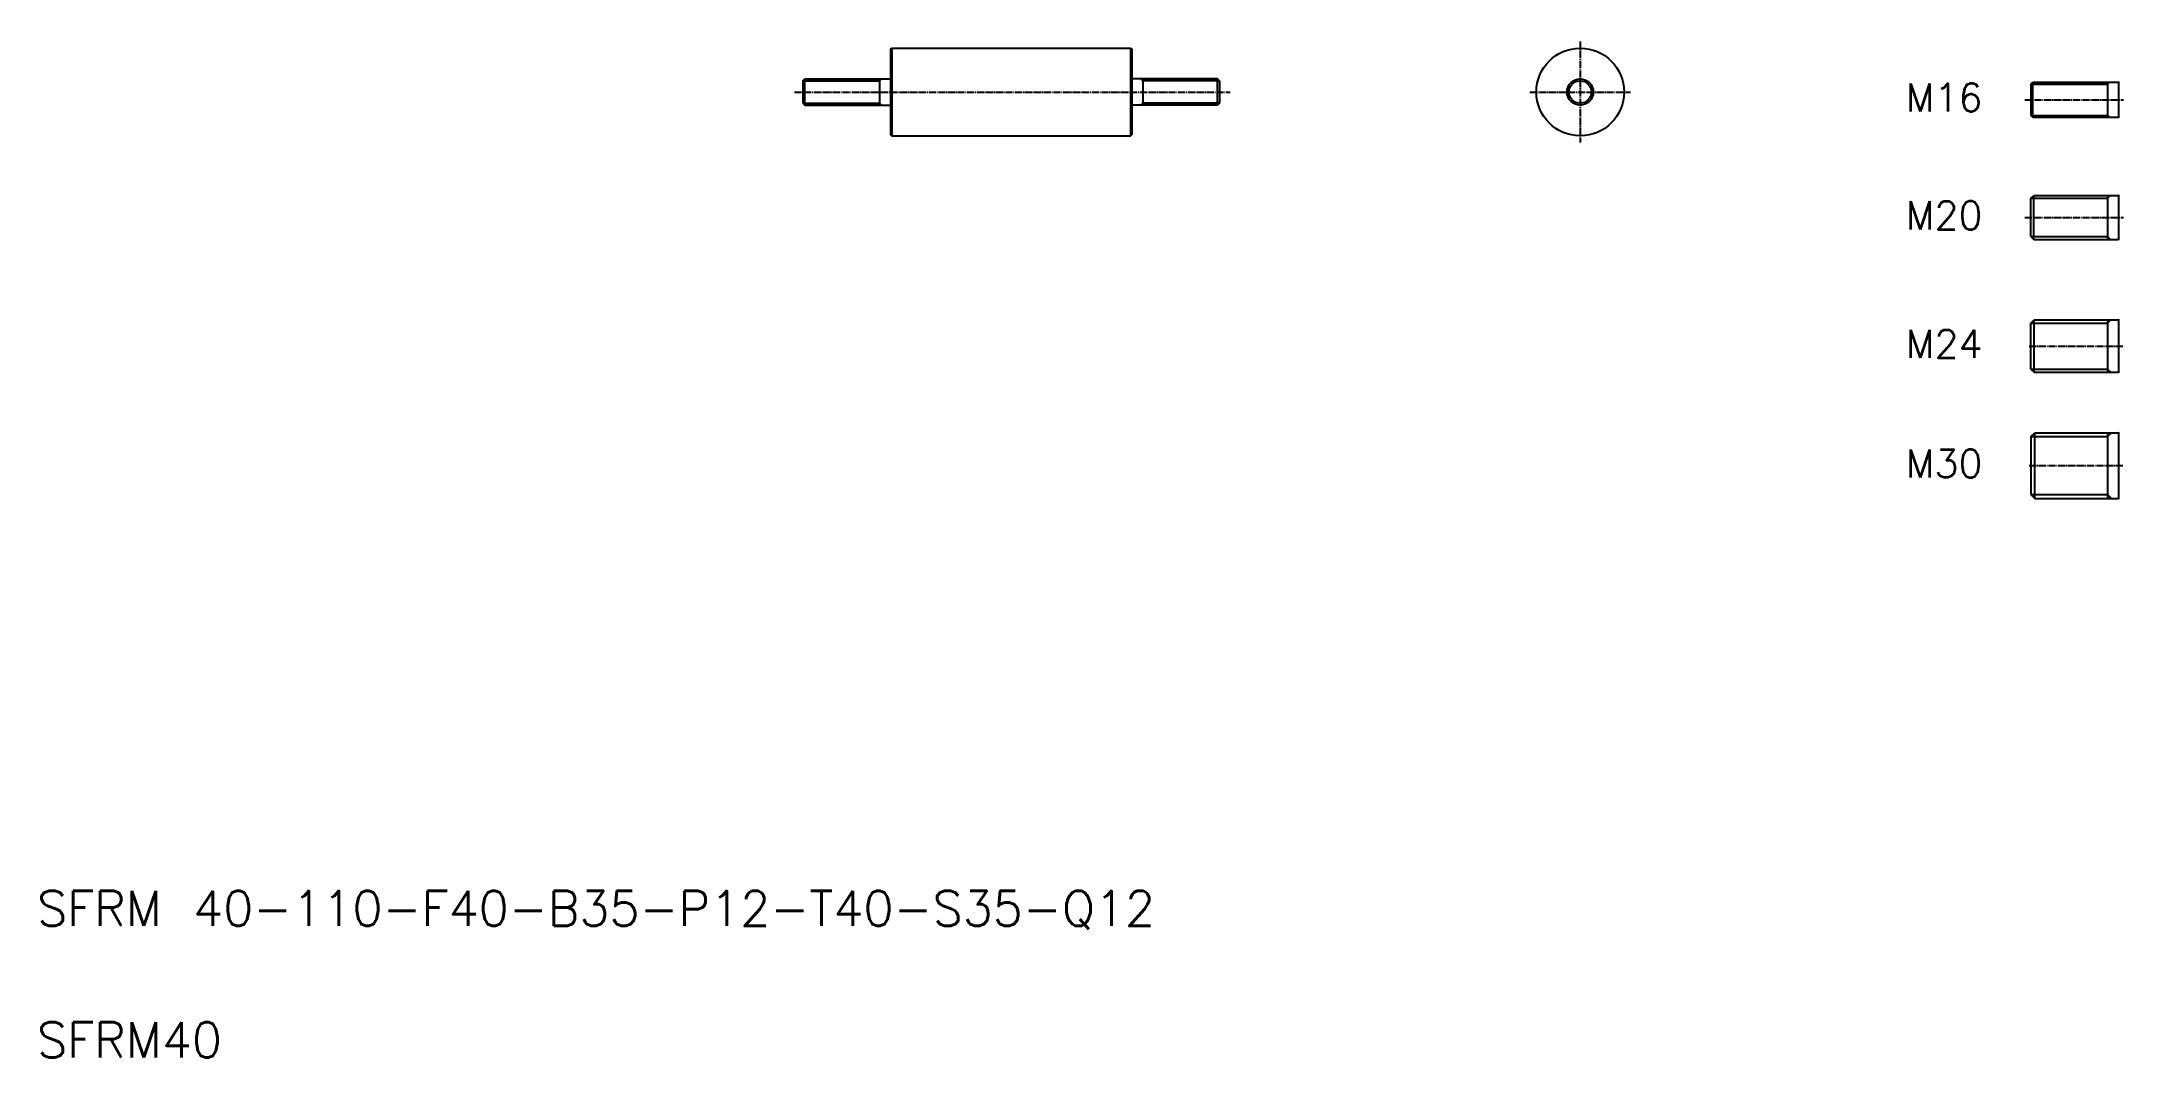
# Model space of a CAD drawing. Extents: x 42 to 992, y 40 to 504.
import ezdxf

# ---------------------------------------------------------------- set-up
doc = ezdxf.new("R2010")
doc.units = 0
doc.header["$LTSCALE"] = 0.25
doc.linetypes.add('CENTER', pattern=[17.5, 13, -1.5, 1.5, -1.5])
doc.layers.get('0').update_dxf_attribs({"linetype": 'CONTINUOUS'})
doc.layers.add('CENTER', color=1, linetype='CENTER')
doc.styles.get("Standard").update_dxf_attribs({"font": 'txt', "bigfont": 'BIGFONT'})

msp = doc.modelspace()

# ---------------------------------------------------------------- linework, layer by layer
at = {"color": 7, "linetype": 'CONTINUOUS'}
for p, q in [((429.39, 500.1), (429.89, 500.6)), ((429.39, 500.1), (429.39, 461.1)), ((429.89, 500.6), (538.89, 500.6)), ((429.89, 500.6), (429.89, 460.6)), ((538.89, 500.6), (538.89, 460.6)), ((538.89, 500.6), (539.39, 500.1)), ((539.39, 500.1), (539.39, 461.1)), ((389.39, 485.72), (390.27, 486.6)), ((390.27, 486.6), (429.19, 486.6)), ((390.27, 474.6), (390.27, 486.6)), ((424.39, 486.6), (424.39, 474.6)), ((578.52, 486.6), (539.59, 486.6)), ((544.39, 486.6), (544.39, 474.6)), ((578.52, 474.6), (578.52, 486.6)), ((579.39, 485.72), (578.52, 486.6)), ((949.65, 484.2), (950.53, 485.07)), ((950.53, 485.07), (989.35, 485.07)), ((950.53, 469.07), (950.53, 485.07)), ((389.39, 475.47), (390.27, 474.6)), ((579.39, 475.47), (578.52, 474.6)), ((390.27, 474.6), (429.19, 474.6)), ((578.52, 474.6), (539.59, 474.6)), ((949.65, 469.95), (950.53, 469.07)), ((950.53, 469.07), (989.35, 469.07)), ((429.39, 461.1), (429.89, 460.6)), ((429.89, 460.6), (538.89, 460.6)), ((538.89, 460.6), (539.39, 461.1)), ((949.65, 432.1), (950.9, 433.35)), ((950.9, 413.35), (950.9, 433.35)), ((950.9, 433.35), (989.35, 433.35)), ((949.65, 414.6), (950.9, 413.35)), ((950.9, 413.35), (989.35, 413.35)), ((949.65, 375.17), (951.15, 376.67)), ((951.15, 376.67), (989.35, 376.67)), ((951.15, 352.67), (951.15, 376.67)), ((949.65, 354.17), (951.15, 352.67)), ((951.15, 352.67), (989.35, 352.67)), ((949.65, 323.35), (951.4, 325.1)), ((951.4, 325.1), (989.35, 325.1)), ((951.4, 295.1), (951.4, 325.1)), ((949.65, 296.85), (951.4, 295.1)), ((951.4, 295.1), (989.35, 295.1))]:
    msp.add_line(p, q, dxfattribs=at)
at = {"color": 3, "linetype": 'CONTINUOUS'}
for p, q in [((389.39, 485.72), (424.39, 485.72)), ((424.39, 485.72), (425.27, 486.6)), ((544.39, 485.72), (543.51, 486.6)), ((579.39, 485.72), (544.39, 485.72)), ((984.65, 484.2), (985.53, 485.07)), ((389.39, 475.47), (424.39, 475.47)), ((424.39, 475.47), (425.27, 474.6)), ((544.39, 475.47), (543.52, 474.6)), ((579.39, 475.47), (544.39, 475.47)), ((949.65, 484.2), (984.65, 484.2)), ((949.65, 469.95), (984.65, 469.95)), ((984.65, 469.95), (985.53, 469.07)), ((949.65, 432.1), (984.65, 432.1)), ((984.65, 432.1), (985.9, 433.35)), ((949.65, 414.6), (984.65, 414.6)), ((984.65, 414.6), (985.9, 413.35)), ((949.65, 375.17), (984.65, 375.17)), ((984.65, 375.17), (986.15, 376.67)), ((949.65, 354.17), (984.65, 354.17)), ((984.65, 354.17), (986.15, 352.67)), ((949.65, 323.35), (984.65, 323.35)), ((984.65, 323.35), (986.4, 325.1)), ((949.65, 296.85), (984.65, 296.85)), ((984.65, 296.85), (986.4, 295.1))]:
    msp.add_line(p, q, dxfattribs=at)
for p, q in [((389.39, 485.72), (389.39, 475.47)), ((539.39, 490.35), (539.39, 490.35)), ((579.39, 485.72), (579.39, 475.47)), ((539.39, 480.6), (539.39, 480.6)), ((949.65, 484.2), (949.65, 469.95)), ((949.65, 414.6), (949.65, 432.1)), ((949.65, 354.17), (949.65, 375.17)), ((949.65, 323.35), (949.65, 296.85))]:
    msp.add_line(p, q)
at = {"color": 7}
for p, q in [((984.65, 485.07), (984.65, 469.07)), ((989.65, 485.37), (989.65, 468.77)), ((984.65, 433.35), (984.65, 413.35)), ((989.65, 433.65), (989.65, 413.05)), ((984.65, 376.67), (984.65, 352.67)), ((989.65, 376.97), (989.65, 352.37)), ((984.65, 325.1), (984.65, 295.1)), ((989.65, 325.4), (989.65, 294.8))]:
    msp.add_line(p, q, dxfattribs=at)
at = {"color": 7, "linetype": 'CONTINUOUS'}
for radius in [20, 6]:
    msp.add_circle((744.01, 480.6), radius, dxfattribs=at)
at = {"color": 3, "linetype": 'CONTINUOUS'}
msp.add_circle((744.01, 480.6), 5.12, dxfattribs=at)
at = {"color": 7, "linetype": 'CONTINUOUS'}
for centre, radius, start, end in [((429.19, 486.8), 0.2, 270, 0), ((539.59, 486.8), 0.2, 180, 270), ((989.35, 485.37), 0.3, 270, 0), ((429.19, 474.4), 0.2, 0, 90), ((539.59, 474.4), 0.2, 90, 180), ((989.35, 468.77), 0.3, 0, 90), ((989.35, 433.65), 0.3, 270, 0), ((989.35, 413.05), 0.3, 0, 90), ((989.35, 376.97), 0.3, 270, 0), ((989.35, 352.37), 0.3, 0, 90), ((989.35, 325.4), 0.3, 270, 0), ((989.35, 294.8), 0.3, 0, 90)]:
    msp.add_arc(centre, radius, start, end, dxfattribs=at)
at = {"layer": 'CENTER', "color": 1, "linetype": 'CENTER'}
for p, q in [((744.01, 503.6), (744.01, 457.6)), ((385.55, 480.6), (584.3, 480.6)), ((721.01, 480.6), (767.01, 480.6)), ((946.88, 477.07), (991.82, 477.07)), ((946.88, 423.35), (991.82, 423.35)), ((948.89, 364.67), (991.82, 364.67)), ((948.89, 310.1), (991.82, 310.1))]:
    msp.add_line(p, q, dxfattribs=at)

# ---------------------------------------------------------------- texts
for s, height, p in [('M16', 12.8, (892.46, 471.64)), ('M20', 12.8, (892.46, 417.92)), ('M24', 12.8, (892.46, 359.24)), ('M30', 12.8, (892.46, 304.67)), ('SFRM 40-110-F40-B35-P12-T40-S35-Q12', 16, (40, 100)), ('SFRM40', 16, (40, 40))]:
    msp.add_text(s, height=height).set_placement(p)

doc.saveas('drawing.dxf')
